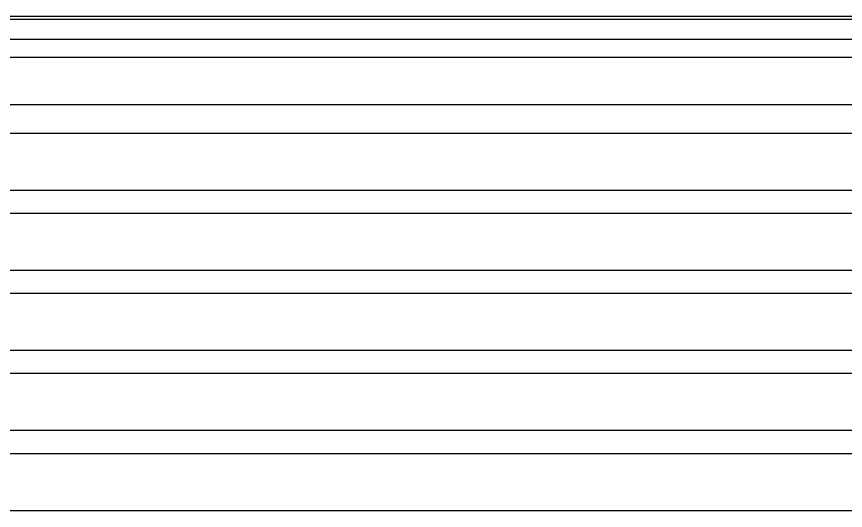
# Model space of a CAD drawing. Header units: millimetres. Extents: x 5064 to 11004, y 3085 to 7285.
# Drawn here: x 7242 to 7744, y 6443 to 6743 of the extents above; entities that cross this region are included whole.
import ezdxf

# ---------------------------------------------------------------- set-up
doc = ezdxf.new("R2010")
doc.units = ezdxf.units.MM
doc.header["$LTSCALE"] = 0.3

msp = doc.modelspace()

# ---------------------------------------------------------------- linework, layer by layer
for p, q in [((8634.31, 6742.66), (6854.31, 6742.66)), ((8634.31, 6740.92), (6854.31, 6740.92)), ((6854.31, 6729), (8634.31, 6729)), ((8634.31, 6717.88), (6854.31, 6717.88)), ((8634.31, 6689.19), (6854.31, 6689.19)), ((8634.31, 6671.89), (6854.31, 6671.89)), ((6854.31, 6637.54), (8634.31, 6637.54)), ((8634.31, 6623.36), (6854.31, 6623.36)), ((6854.31, 6589), (8634.31, 6589)), ((8634.31, 6574.82), (6854.31, 6574.82)), ((6854.31, 6540.47), (8634.31, 6540.47)), ((8634.31, 6526.29), (6854.31, 6526.29)), ((6854.31, 6491.93), (8634.31, 6491.93)), ((8634.31, 6477.76), (6854.31, 6477.76)), ((6854.31, 6443.4), (8634.31, 6443.4))]:
    msp.add_line(p, q)

doc.saveas('drawing.dxf')
